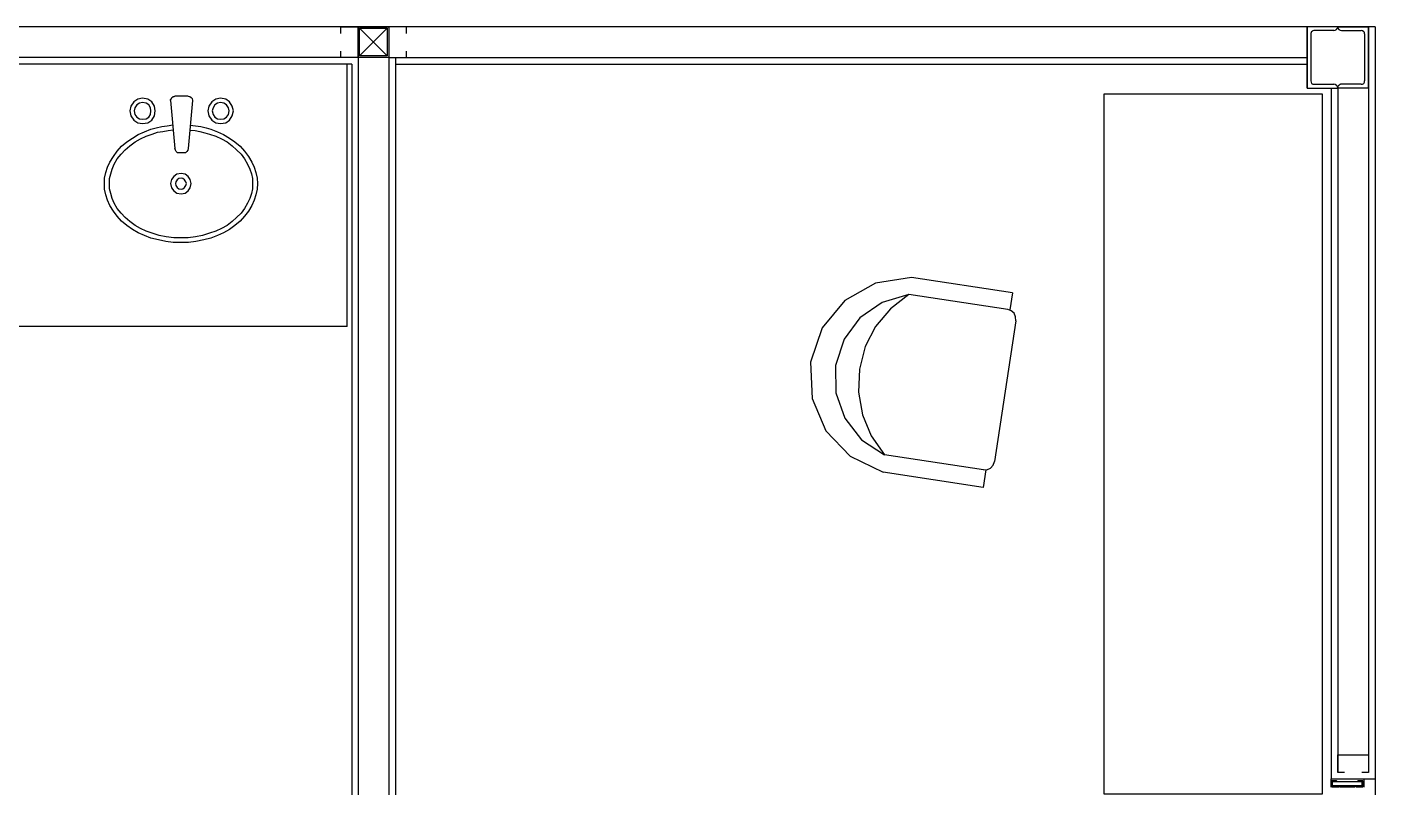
# Model space of a CAD drawing. Header units: metres. Extents: x 2 to 323, y -2 to 254.
# Drawn here: x 165.774 to 168.856, y 42.165 to 43.904 of the extents above; entities that cross this region are included whole.
import ezdxf

# ---------------------------------------------------------------- set-up
doc = ezdxf.new("R2010")
doc.units = ezdxf.units.M
for name, color, linetype in [('0-CARP', 7, 'Continuous'), ('0-PB-SANIT', 7, 'Continuous'), ('0-VISTA-005', 7, 'Continuous'), ('0-VISTA-010', 7, 'Continuous'), ('0-VISTA-015', 7, 'Continuous'), ('DURLOCK', 7, 'Continuous')]:
    doc.layers.add(name, color=color, linetype=linetype)

msp = doc.modelspace()

# ---------------------------------------------------------------- linework, layer by layer
for p, q in [((166.142, 43.746), (166.112, 43.746)), ((166.102, 43.736), (166.112, 43.626)), ((166.152, 43.736), (166.142, 43.626)), ((166.132, 43.616), (166.122, 43.616)), ((168.027, 43.296), (167.796, 43.331)), ((168.016, 43.258), (167.79, 43.292)), ((168.027, 43.296), (168.021, 43.257)), ((168.035, 43.232), (167.986, 42.91)), ((167.961, 42.891), (167.734, 42.925)), ((167.96, 42.851), (167.731, 42.886)), ((167.966, 42.891), (167.96, 42.851))]:
    msp.add_line(p, q)
for points in [[(166.009, 43.712), (166.011, 43.701), (166.018, 43.691), (166.027, 43.685), (166.038, 43.683), (166.05, 43.685), (166.059, 43.691), (166.065, 43.701), (166.067, 43.712), (166.065, 43.723), (166.059, 43.733), (166.05, 43.739), (166.038, 43.741), (166.027, 43.739), (166.018, 43.733), (166.011, 43.723), (166.009, 43.712)], [(166.187, 43.712), (166.189, 43.701), (166.196, 43.691), (166.205, 43.685), (166.216, 43.683), (166.228, 43.685), (166.237, 43.691), (166.243, 43.701), (166.246, 43.712), (166.243, 43.723), (166.237, 43.733), (166.228, 43.739), (166.216, 43.741), (166.205, 43.739), (166.196, 43.733), (166.189, 43.723), (166.187, 43.712)], [(166.019, 43.712), (166.02, 43.704), (166.025, 43.698), (166.031, 43.694), (166.038, 43.693), (166.046, 43.694), (166.052, 43.698), (166.056, 43.704), (166.057, 43.712), (166.056, 43.719), (166.052, 43.726), (166.046, 43.73), (166.038, 43.731), (166.031, 43.73), (166.025, 43.726), (166.02, 43.719), (166.019, 43.712)], [(166.197, 43.712), (166.199, 43.704), (166.203, 43.698), (166.209, 43.694), (166.216, 43.693), (166.224, 43.694), (166.23, 43.698), (166.234, 43.704), (166.236, 43.712), (166.234, 43.719), (166.23, 43.726), (166.224, 43.73), (166.216, 43.731), (166.209, 43.73), (166.203, 43.726), (166.199, 43.719), (166.197, 43.712)], [(166.102, 43.546), (166.104, 43.536), (166.109, 43.529), (166.116, 43.524), (166.126, 43.522), (166.135, 43.524), (166.142, 43.529), (166.147, 43.536), (166.149, 43.546), (166.147, 43.555), (166.142, 43.562), (166.135, 43.567), (166.126, 43.569), (166.116, 43.567), (166.109, 43.562), (166.104, 43.555), (166.102, 43.546)], [(166.113, 43.546), (166.114, 43.541), (166.117, 43.537), (166.121, 43.534), (166.126, 43.533), (166.13, 43.534), (166.134, 43.537), (166.137, 43.541), (166.138, 43.546), (166.137, 43.55), (166.134, 43.554), (166.13, 43.557), (166.126, 43.558), (166.121, 43.557), (166.117, 43.554), (166.114, 43.55), (166.113, 43.546)]]:
    msp.add_lwpolyline(points, close=True)
for points in [[(166.102, 43.736), (166.102, 43.738), (166.103, 43.739), (166.104, 43.741), (166.105, 43.743), (166.107, 43.744), (166.108, 43.745), (166.11, 43.745), (166.112, 43.746)], [(166.142, 43.746), (166.146, 43.745), (166.149, 43.743), (166.151, 43.74), (166.152, 43.736)], [(166.301, 43.546), (166.3, 43.533), (166.297, 43.52), (166.293, 43.508), (166.288, 43.496), (166.28, 43.483), (166.271, 43.471), (166.261, 43.46), (166.249, 43.45), (166.237, 43.441), (166.223, 43.433), (166.209, 43.427), (166.194, 43.421), (166.178, 43.417), (166.16, 43.413), (166.143, 43.411), (166.126, 43.411), (166.108, 43.411), (166.091, 43.413), (166.074, 43.417), (166.057, 43.421), (166.042, 43.427), (166.028, 43.433), (166.015, 43.441), (166.002, 43.45), (165.99, 43.46), (165.98, 43.471), (165.971, 43.483), (165.963, 43.496), (165.958, 43.508), (165.954, 43.52), (165.951, 43.533), (165.951, 43.546), (165.951, 43.558), (165.954, 43.571), (165.958, 43.583), (165.963, 43.595), (165.971, 43.608), (165.98, 43.62), (165.99, 43.631), (166.002, 43.641), (166.015, 43.65), (166.028, 43.658), (166.042, 43.664), (166.057, 43.67), (166.069, 43.673), (166.082, 43.676), (166.094, 43.678), (166.107, 43.68)], [(166.289, 43.546), (166.289, 43.534), (166.287, 43.523), (166.283, 43.512), (166.278, 43.501), (166.271, 43.489), (166.263, 43.478), (166.253, 43.468), (166.243, 43.459), (166.231, 43.45), (166.218, 43.443), (166.205, 43.437), (166.191, 43.432), (166.175, 43.427), (166.159, 43.424), (166.142, 43.422), (166.126, 43.422), (166.109, 43.422), (166.092, 43.424), (166.076, 43.427), (166.06, 43.432), (166.046, 43.437), (166.033, 43.443), (166.021, 43.45), (166.009, 43.459), (165.998, 43.468), (165.989, 43.478), (165.98, 43.489), (165.973, 43.501), (165.968, 43.512), (165.965, 43.523), (165.962, 43.534), (165.962, 43.546), (165.962, 43.557), (165.965, 43.568), (165.968, 43.579), (165.973, 43.59), (165.98, 43.602), (165.989, 43.613), (165.998, 43.623), (166.009, 43.632), (166.021, 43.641), (166.033, 43.648), (166.046, 43.654), (166.06, 43.659), (166.072, 43.663), (166.084, 43.665), (166.096, 43.667), (166.108, 43.669)], [(166.146, 43.668), (166.158, 43.667), (166.169, 43.665), (166.18, 43.662), (166.191, 43.659), (166.205, 43.654), (166.218, 43.648), (166.231, 43.641), (166.243, 43.632), (166.253, 43.623), (166.263, 43.613), (166.271, 43.602), (166.278, 43.59), (166.283, 43.579), (166.287, 43.568), (166.289, 43.557), (166.289, 43.546)], [(166.147, 43.679), (166.159, 43.678), (166.171, 43.676), (166.183, 43.673), (166.194, 43.67), (166.209, 43.664), (166.223, 43.658), (166.237, 43.65), (166.249, 43.641), (166.261, 43.631), (166.271, 43.62), (166.28, 43.608), (166.288, 43.595), (166.293, 43.583), (166.297, 43.571), (166.3, 43.558), (166.301, 43.546)], [(166.122, 43.616), (166.118, 43.616), (166.115, 43.619), (166.113, 43.622), (166.112, 43.626)], [(166.142, 43.626), (166.141, 43.622), (166.139, 43.619), (166.136, 43.616), (166.132, 43.616)], [(167.796, 43.331), (167.714, 43.318), (167.644, 43.278), (167.592, 43.216), (167.565, 43.137), (167.569, 43.054), (167.6, 42.98), (167.656, 42.922), (167.731, 42.886)], [(167.79, 43.292), (167.729, 43.274), (167.678, 43.239), (167.642, 43.19), (167.622, 43.13), (167.623, 43.067), (167.644, 43.009), (167.682, 42.96), (167.734, 42.925)], [(167.79, 43.292), (167.748, 43.259), (167.714, 43.219), (167.69, 43.173), (167.677, 43.121), (167.675, 43.069), (167.684, 43.017), (167.704, 42.969), (167.734, 42.925)], [(168.035, 43.232), (168.034, 43.241), (168.031, 43.249), (168.024, 43.255), (168.016, 43.258)], [(167.961, 42.891), (167.97, 42.892), (167.977, 42.895), (167.983, 42.902), (167.986, 42.91)]]:
    msp.add_lwpolyline(points)
at = {"layer": '0-CARP'}
for p, q in [((168.756, 42.165), (168.756, 42.184)), ((168.768, 42.18), (168.757, 42.18)), ((168.757, 42.18), (168.757, 42.179)), ((168.757, 42.179), (168.757, 42.179)), ((168.757, 42.178), (168.757, 42.178)), ((168.757, 42.178), (168.757, 42.166)), ((168.759, 42.168), (168.759, 42.178)), ((168.759, 42.178), (168.826, 42.178)), ((168.828, 42.18), (168.817, 42.18)), ((168.826, 42.178), (168.826, 42.168)), ((168.828, 42.179), (168.828, 42.18)), ((168.828, 42.179), (168.828, 42.179)), ((168.828, 42.166), (168.828, 42.178)), ((168.828, 42.178), (168.828, 42.178)), ((168.83, 42.184), (168.83, 42.165)), ((168.757, 42.166), (168.773, 42.166)), ((168.826, 42.168), (168.759, 42.168)), ((168.775, 42.166), (168.81, 42.166)), ((168.812, 42.166), (168.828, 42.166))]:
    msp.add_line(p, q, dxfattribs=at)
for points in [[(168.757, 42.178), (168.757, 42.178), (168.758, 42.178), (168.758, 42.178), (168.758, 42.179), (168.758, 42.179), (168.758, 42.179), (168.757, 42.179), (168.757, 42.179)], [(168.768, 42.18), (168.768, 42.18), (168.768, 42.18), (168.769, 42.179), (168.769, 42.179), (168.769, 42.18), (168.769, 42.18), (168.769, 42.18), (168.769, 42.18)], [(168.816, 42.18), (168.816, 42.18), (168.816, 42.18), (168.816, 42.18), (168.816, 42.179), (168.817, 42.179), (168.817, 42.18), (168.817, 42.18), (168.817, 42.18)], [(168.828, 42.179), (168.828, 42.179), (168.828, 42.179), (168.827, 42.179), (168.827, 42.179), (168.827, 42.178), (168.828, 42.178), (168.828, 42.178), (168.828, 42.178)], [(168.775, 42.166), (168.775, 42.167), (168.775, 42.167), (168.774, 42.167), (168.774, 42.167), (168.774, 42.167), (168.774, 42.167), (168.773, 42.167), (168.773, 42.166)], [(168.812, 42.166), (168.812, 42.167), (168.812, 42.167), (168.811, 42.167), (168.811, 42.167), (168.811, 42.167), (168.811, 42.167), (168.81, 42.167), (168.81, 42.166)]]:
    msp.add_lwpolyline(points, dxfattribs=at)
at = {"layer": '0-PB-SANIT'}
msp.add_line((166.506, 43.219), (164.966, 43.219), dxfattribs=at)
msp.add_line((166.506, 43.219), (164.966, 43.219), dxfattribs=at)
msp.add_lwpolyline([(166.506, 43.219), (166.506, 43.819), (164.966, 43.819), (164.966, 43.219)], dxfattribs=at)
at = {"layer": '0-VISTA-005'}
for p, q in [((166.597, 43.838), (166.534, 43.901)), ((166.597, 43.901), (166.534, 43.838))]:
    msp.add_line(p, q, dxfattribs=at)
for points in [[(166.531, 43.904), (166.601, 43.904), (166.601, 43.834), (166.531, 43.834), (166.531, 43.904)], [(166.534, 43.901), (166.597, 43.901), (166.597, 43.838), (166.534, 43.838), (166.534, 43.901)]]:
    msp.add_lwpolyline(points, close=True, dxfattribs=at)
at = {"layer": '0-VISTA-010'}
for p, q in [((168.771, 43.904), (168.701, 43.904)), ((168.701, 43.904), (168.701, 43.764)), ((168.701, 43.764), (168.701, 43.904)), ((168.762, 43.896), (168.717, 43.896)), ((168.771, 43.904), (168.771, 43.904)), ((168.771, 43.904), (168.771, 43.904)), ((168.771, 43.904), (168.771, 43.904)), ((168.771, 43.904), (168.841, 43.904)), ((168.771, 43.904), (168.771, 43.904)), ((168.771, 43.904), (168.771, 43.904)), ((168.779, 43.896), (168.824, 43.896)), ((168.841, 43.904), (168.841, 43.764)), ((168.841, 43.764), (168.841, 43.904)), ((168.709, 43.888), (168.709, 43.781)), ((168.832, 43.888), (168.832, 43.781)), ((168.717, 43.773), (168.762, 43.773)), ((168.824, 43.773), (168.779, 43.773)), ((168.701, 43.764), (168.771, 43.764)), ((168.771, 43.764), (168.771, 43.764)), ((168.771, 43.764), (168.771, 43.764)), ((168.771, 43.764), (168.771, 43.764)), ((168.841, 43.764), (168.771, 43.764)), ((168.771, 43.764), (168.771, 43.764))]:
    msp.add_line(p, q, dxfattribs=at)
for points in [[(168.717, 43.896), (168.716, 43.896), (168.714, 43.895), (168.713, 43.894), (168.711, 43.893), (168.71, 43.892), (168.71, 43.891), (168.709, 43.889), (168.709, 43.888)], [(168.762, 43.896), (168.765, 43.897), (168.768, 43.898), (168.77, 43.901), (168.771, 43.904)], [(168.771, 43.904), (168.771, 43.901), (168.773, 43.898), (168.776, 43.897), (168.779, 43.896)], [(168.832, 43.888), (168.832, 43.891), (168.83, 43.893), (168.827, 43.895), (168.824, 43.896)], [(168.709, 43.781), (168.71, 43.778), (168.711, 43.775), (168.714, 43.773), (168.717, 43.773)], [(168.771, 43.764), (168.77, 43.768), (168.768, 43.77), (168.765, 43.772), (168.762, 43.773)], [(168.779, 43.773), (168.777, 43.773), (168.776, 43.772), (168.774, 43.771), (168.773, 43.77), (168.772, 43.769), (168.771, 43.768), (168.771, 43.766), (168.771, 43.764)], [(168.824, 43.773), (168.827, 43.773), (168.83, 43.775), (168.832, 43.778), (168.832, 43.781)]]:
    msp.add_lwpolyline(points, dxfattribs=at)
msp.add_lwpolyline([(168.736, 43.75), (168.236, 43.75), (168.236, 42.15), (168.736, 42.15), (168.736, 43.75)], close=True, dxfattribs=at)
at = {"layer": '0-VISTA-015'}
for points in [[(166.491, 43.889), (166.491, 43.904), (166.531, 43.904), (166.531, 43.834), (166.491, 43.834), (166.491, 43.849)], [(166.641, 43.889), (166.641, 43.904), (166.601, 43.904), (166.601, 43.834), (166.641, 43.834), (166.641, 43.849)], [(168.786, 42.199), (168.771, 42.199), (168.771, 42.239), (168.841, 42.239), (168.841, 42.199), (168.826, 42.199)]]:
    msp.add_lwpolyline(points, dxfattribs=at)
at = {"layer": 'DURLOCK'}
for p, q in [((168.856, 43.904), (161.666, 43.904)), ((168.856, 43.904), (161.666, 43.904)), ((166.616, 43.904), (162.731, 43.904)), ((166.601, 43.904), (166.601, 38.791)), ((168.841, 43.904), (168.841, 42.199)), ((168.856, 43.904), (168.856, 42.184)), ((168.856, 43.904), (168.856, 42.184)), ((166.531, 43.834), (163.991, 43.834)), ((166.531, 43.834), (166.531, 38.791)), ((166.601, 43.834), (166.601, 38.861)), ((166.601, 43.834), (168.701, 43.834)), ((166.616, 43.834), (166.616, 38.876)), ((166.516, 43.819), (164.006, 43.819)), ((166.516, 43.819), (166.516, 38.776)), ((166.616, 43.819), (168.701, 43.819)), ((166.616, 43.819), (166.616, 38.876)), ((168.756, 43.764), (168.756, 42.184)), ((168.771, 43.764), (168.771, 42.199)), ((168.756, 42.184), (168.856, 42.184))]:
    msp.add_line(p, q, dxfattribs=at)
msp.add_lwpolyline([(168.856, 42.184), (168.856, 38.776), (167.661, 38.776)], dxfattribs=at)

doc.saveas('drawing.dxf')
